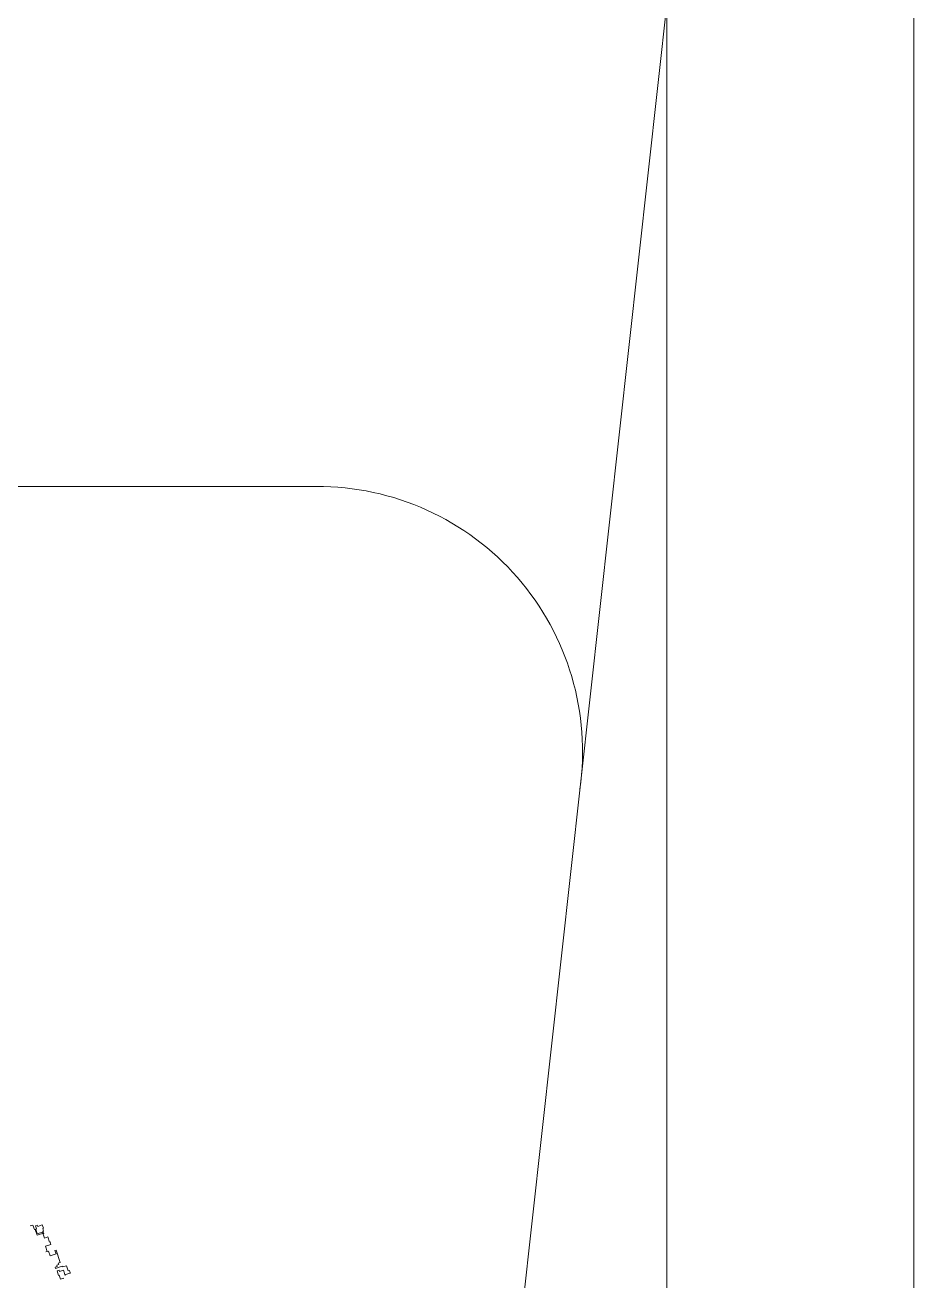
# Model space of a CAD drawing. Header units: millimetres. Extents: x 485872 to 486142, y -52344 to -52207.
# Drawn here: x 486120.841 to 486121.0389, y -52312.9704 to -52312.6908 of the extents above; entities that cross this region are included whole.
import ezdxf

# ---------------------------------------------------------------- set-up
doc = ezdxf.new("R2010")
doc.units = ezdxf.units.MM
doc.header["$LTSCALE"] = 15
doc.linetypes.add('DASHDOTX2', pattern=[50.8, 25.4, -12.7, 0, -12.7])
doc.layers.add('JJ2', color=3, linetype='Continuous')

# ---------------------------------------------------------------- blocks, each defined once
blk = doc.blocks.new('sf')
at = {"color": 84, "lineweight": 5}
for p, q in [((17763.09, 470958.58), (17762.28, 470956.07)), ((17762.54, 470957.83), (17762.9, 470958.95)), ((17762.63, 470958.11), (17762.54, 470957.83)), ((17762.63, 470959.04), (17762.98, 470960.15)), ((17762.9, 470958.95), (17762.63, 470959.04)), ((17765.42, 470957.21), (17762.63, 470958.11)), ((17762.71, 470960.24), (17763.16, 470961.63)), ((17762.98, 470960.15), (17762.71, 470960.24)), ((17765.32, 470957.86), (17763.09, 470958.58)), ((17763.16, 470961.63), (17765.11, 470961.01)), ((17765.11, 470961.01), (17765.29, 470961.56)), ((17765.29, 470961.56), (17766.12, 470961.29)), ((17765.95, 470959.81), (17765.32, 470957.86)), ((17766.23, 470959.72), (17765.42, 470957.21)), ((17766.12, 470961.29), (17765.67, 470959.9)), ((17765.67, 470959.9), (17765.95, 470959.81)), ((17766.51, 470959.63), (17766.23, 470959.72)), ((17767.14, 470961.58), (17766.51, 470959.63)), ((17768.26, 470961.22), (17767.14, 470961.58)), ((17759.89, 470954.38), (17759.53, 470953.27)), ((17759.53, 470953.27), (17761.76, 470952.55)), ((17760.17, 470954.29), (17759.89, 470954.38)), ((17760.89, 470956.52), (17760.17, 470954.29)), ((17762.28, 470956.07), (17760.89, 470956.52)), ((17761.76, 470952.55), (17761.04, 470950.32)), ((17757.24, 470950.93), (17755.53, 470945.63)), ((17757.8, 470950.75), (17757.24, 470950.93)), ((17757.35, 470949.36), (17757.8, 470950.75)), ((17759.86, 470948.55), (17757.35, 470949.36)), ((17760.49, 470950.5), (17759.86, 470948.55)), ((17761.6, 470950.14), (17760.49, 470950.5)), ((17761.04, 470950.32), (17761.6, 470950.14)), ((17751.67, 470942.26), (17751.31, 470941.15)), ((17752.23, 470942.08), (17751.67, 470942.26)), ((17752.95, 470944.31), (17752.23, 470942.08)), ((17754.62, 470943.77), (17752.95, 470944.31)), ((17753.45, 470940.15), (17754.17, 470942.38)), ((17754.17, 470942.38), (17755.85, 470941.84)), ((17754.71, 470944.05), (17754.62, 470943.77)), ((17757.5, 470943.15), (17754.71, 470944.05)), ((17755.53, 470945.63), (17756.37, 470945.36)), ((17755.85, 470941.84), (17756.03, 470942.4)), ((17756.03, 470942.4), (17756.86, 470942.13)), ((17756.37, 470945.36), (17756.19, 470944.81)), ((17756.19, 470944.81), (17757.02, 470944.54)), ((17756.86, 470942.13), (17756.23, 470940.18)), ((17757.02, 470944.54), (17756.84, 470943.98)), ((17756.84, 470943.98), (17757.68, 470943.71)), ((17757.68, 470943.71), (17757.5, 470943.15)), ((17751.03, 470941.24), (17753.54, 470940.43)), ((17751.31, 470941.15), (17751.03, 470941.24)), ((17753.54, 470940.43), (17753.45, 470940.15)), ((17754.3, 470938.95), (17754.21, 470938.68)), ((17755.42, 470938.59), (17754.3, 470938.95)), ((17755.96, 470940.27), (17755.42, 470938.59)), ((17756.23, 470940.18), (17755.96, 470940.27))]:
    blk.add_line(p, q, dxfattribs=at)
blk = doc.blocks.new('elevation sofa')
at = {"layer": 'JJ2', "color": 4, "lineweight": 5}
for p, q in [((715675.02, -15128.13), (715740.16, -15716.47)), ((715754.83, -15256.22), (715848.55, -15256.23))]:
    blk.add_line(p, q, dxfattribs=at)
blk.add_arc((715755.06, -15315.22), 59, 89.7623, 188.2154, dxfattribs=at)

msp = doc.modelspace()

# ---------------------------------------------------------------- linework, layer by layer
at = {"color": 6, "linetype": 'DASHDOTX2', "lineweight": 13}
msp.add_line((486121.03886, -52306.37664), (486121.03886, -52331.67664), dxfattribs=at)
at = {"linetype": 'Continuous', "lineweight": 13}
msp.add_lwpolyline([(486120.98386, -52310.67664), (486120.98386, -52313.37664)], dxfattribs=at)

# ---------------------------------------------------------------- block references
at = {"lineweight": 5, "xscale": -0.0005240255359560251, "yscale": 0.0005240255359560251, "zscale": 0.0005240255359560251}
msp.add_blockref('sf', (486130.1532, -52559.75383), dxfattribs=at)
at = {"linetype": 'Continuous', "lineweight": 13, "xscale": -0.001, "yscale": 0.001, "zscale": 0.001}
msp.add_blockref('elevation sofa', (486836.66116, -52297.53726), dxfattribs=at)

doc.saveas('drawing.dxf')
